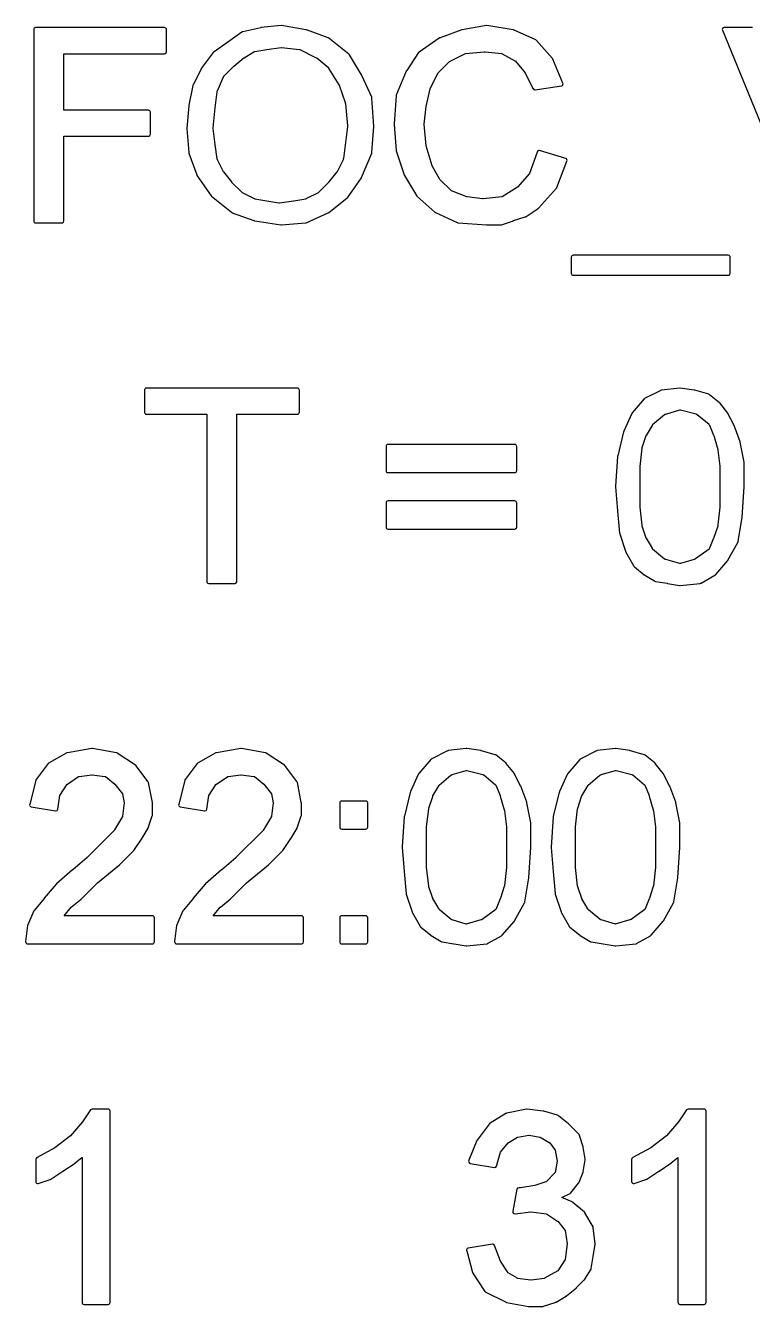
# Model space of a CAD drawing. Extents: x -200 to 200, y -150 to 150.
# Drawn here: x -146.26 to -135.15, y -131.6 to -112.04 of the extents above; entities that cross this region are included whole.
import ezdxf

# ---------------------------------------------------------------- set-up
doc = ezdxf.new("R2010")
doc.units = 0
doc.header["$MEASUREMENT"] = 0
doc.layers.get('0').update_dxf_attribs({"linetype": 'CONTINUOUS'})

msp = doc.modelspace()

# ---------------------------------------------------------------- linework, layer by layer
for points in [[(-144.104011, -112.098997, 0.414214), (-144.133994, -112.069006), (-144.133994, -112.069006), (-146.102989, -112.069006), (-146.102989, -112.069006, 0.414214), (-146.133003, -112.098997), (-146.133003, -112.098997), (-146.133003, -115.015997), (-146.133003, -115.015997, 0.463493), (-146.102989, -115.051), (-146.102989, -115.051), (-145.70301, -115.051), (-145.70301, -115.051), (-145.694999, -115.050001), (-145.694999, -115.050001, 0.337303), (-145.673011, -115.021002), (-145.673011, -115.021002), (-145.673011, -113.728002), (-145.673011, -113.728002), (-144.379996, -113.728002), (-144.379996, -113.728002), (-144.372001, -113.727003), (-144.372001, -113.727003, 0.337458), (-144.349998, -113.697996), (-144.349998, -113.697996), (-144.349998, -113.360006), (-144.349998, -113.360006, 0.414214), (-144.379996, -113.33), (-144.379996, -113.33), (-145.673011, -113.33), (-145.673011, -113.33), (-145.673011, -112.467001), (-145.673011, -112.467001), (-144.133994, -112.467001), (-144.133994, -112.467001), (-144.125999, -112.466001), (-144.125999, -112.466001, 0.33744), (-144.104011, -112.437002), (-144.104011, -112.437002), (-144.104011, -112.098997)], [(-142.344993, -112.038), (-142.353004, -112.038), (-142.353004, -112.038), (-142.66001, -112.069006), (-142.66001, -112.069006), (-142.663001, -112.070005), (-142.663001, -112.070005), (-142.939994, -112.131002), (-142.939994, -112.131002), (-142.943, -112.132001), (-142.943, -112.132001, 0.076447), (-142.950996, -112.135999), (-142.950996, -112.135999), (-143.166007, -112.288999), (-143.166007, -112.288999), (-143.166999, -112.289999), (-143.166999, -112.289999), (-143.374992, -112.439001), (-143.374992, -112.439001), (-143.375999, -112.44), (-143.375999, -112.44, 0.139091), (-143.388999, -112.449995), (-143.388999, -112.449995), (-143.571998, -112.694006), (-143.571998, -112.694006), (-143.571998, -112.694997), (-143.571998, -112.694997, 0.060542), (-143.575996, -112.701002), (-143.575996, -112.701002), (-143.696998, -112.942999), (-143.696998, -112.942999), (-143.696998, -112.943998), (-143.696998, -112.943998, 0.091604), (-143.700996, -112.954), (-143.700996, -112.954), (-143.761985, -113.255003), (-143.761985, -113.255003), (-143.761985, -113.256002), (-143.761985, -113.256002, 0.076502), (-143.763999, -113.264997), (-143.763999, -113.264997), (-143.795005, -113.603002), (-143.795005, -113.603002, 0.04985), (-143.795005, -113.608999), (-143.795005, -113.608999), (-143.763999, -113.975004), (-143.763999, -113.975004, 0.085999), (-143.761985, -113.984998), (-143.761985, -113.984998), (-143.64199, -114.316999), (-143.64199, -114.316999), (-143.640998, -114.317999), (-143.640998, -114.317999, 0.116644), (-143.636008, -114.330999), (-143.636008, -114.330999), (-143.421989, -114.636999), (-143.421989, -114.636999), (-143.420997, -114.637998), (-143.420997, -114.637998, 0.070964), (-143.415, -114.643995), (-143.415, -114.643995), (-143.110007, -114.887998), (-143.110007, -114.887998), (-143.107993, -114.889005), (-143.107993, -114.889005, 0.098976), (-143.097999, -114.895002), (-143.097999, -114.895002), (-142.767997, -115.014997), (-142.767997, -115.014997), (-142.765998, -115.015997), (-142.765998, -115.015997, 0.096966), (-142.754996, -115.020002), (-142.754996, -115.020002), (-142.355002, -115.082006), (-142.355002, -115.082006), (-142.346992, -115.082006), (-142.346992, -115.082006), (-141.977988, -115.051), (-141.977988, -115.051), (-141.974998, -115.050001), (-141.974998, -115.050001, 0.053571), (-141.969001, -115.048002), (-141.969001, -115.048002), (-141.634009, -114.896002), (-141.634009, -114.896002), (-141.630988, -114.895002), (-141.630988, -114.895002, 0.06733), (-141.624, -114.890997), (-141.624, -114.890997), (-141.347007, -114.676), (-141.347007, -114.676, 0.082718), (-141.340003, -114.669004), (-141.340003, -114.669004), (-141.126014, -114.362997), (-141.126014, -114.362997), (-141.124991, -114.362005), (-141.124991, -114.362005, 0.054956), (-141.122001, -114.355993), (-141.122001, -114.355993), (-140.967994, -113.986997), (-140.967994, -113.986997), (-140.967994, -113.985998), (-140.967994, -113.985998, 0.077056), (-140.965995, -113.977003), (-140.965995, -113.977003), (-140.935996, -113.577001), (-140.935996, -113.577001, 0.033279), (-140.935996, -113.573003), (-140.935996, -113.573003), (-140.965995, -113.144003), (-140.965995, -113.144003), (-140.967002, -113.142995), (-140.967002, -113.142995, 0.087632), (-140.969001, -113.133001), (-140.969001, -113.133001), (-141.120994, -112.797994), (-141.120994, -112.797994), (-141.120994, -112.797002), (-141.120994, -112.797002, 0.055771), (-141.124, -112.790998), (-141.124, -112.790998), (-141.308997, -112.483999), (-141.308997, -112.483999, 0.08956), (-141.316001, -112.475996), (-141.316001, -112.475996), (-141.623008, -112.230001), (-141.623008, -112.230001, 0.087111), (-141.632011, -112.224996), (-141.632011, -112.224996), (-141.965003, -112.104002), (-141.965003, -112.104002), (-141.967002, -112.103002), (-141.967002, -112.103002, 0.078484), (-141.976005, -112.099996), (-141.976005, -112.099996), (-142.344993, -112.038)], [(-139.207007, -112.038), (-139.217002, -112.038), (-139.217002, -112.038), (-139.586005, -112.099996), (-139.586005, -112.099996), (-139.588004, -112.100996), (-139.588004, -112.100996, 0.026506), (-139.590995, -112.102003), (-139.590995, -112.102003), (-139.924003, -112.222997), (-139.924003, -112.222997), (-139.928992, -112.223997), (-139.928992, -112.223997, 0.074289), (-139.937003, -112.228002), (-139.937003, -112.228002), (-140.242988, -112.441999), (-140.242988, -112.441999), (-140.243995, -112.442999), (-140.243995, -112.442999, 0.094425), (-140.25199, -112.451002), (-140.25199, -112.451002), (-140.433997, -112.722997), (-140.433997, -112.722997), (-140.433997, -112.723997), (-140.433997, -112.723997, 0.089636), (-140.440009, -112.732999), (-140.440009, -112.732999), (-140.594001, -113.100996), (-140.594001, -113.100996), (-140.594001, -113.101995), (-140.594001, -113.101995, 0.084928), (-140.596, -113.112005), (-140.596, -113.112005), (-140.625999, -113.538999), (-140.625999, -113.538999), (-140.625999, -113.539999), (-140.625999, -113.539999, 0.058035), (-140.625999, -113.546995), (-140.625999, -113.546995), (-140.596, -113.944997), (-140.596, -113.944997), (-140.595008, -113.945997), (-140.595008, -113.945997, 0.060713), (-140.594001, -113.953001), (-140.594001, -113.953001), (-140.474006, -114.315), (-140.474006, -114.315), (-140.472999, -114.316), (-140.472999, -114.316, 0.114677), (-140.469001, -114.329), (-140.469001, -114.329), (-140.284995, -114.635), (-140.284995, -114.635), (-140.284003, -114.635999), (-140.284003, -114.635999, 0.077714), (-140.277991, -114.643003), (-140.277991, -114.643003), (-140.006003, -114.885), (-140.006003, -114.885), (-140.003989, -114.885999), (-140.003989, -114.885999, 0.115996), (-139.993003, -114.894003), (-139.993003, -114.894003), (-139.661994, -115.044996), (-139.661994, -115.044996), (-139.659995, -115.046003), (-139.659995, -115.046003, 0.133432), (-139.644996, -115.051), (-139.644996, -115.051), (-139.213996, -115.082006), (-139.213996, -115.082006), (-138.997001, -115.082006), (-138.997001, -115.082006, 0.085954), (-138.987006, -115.08), (-138.987006, -115.08), (-138.802009, -115.018003), (-138.802009, -115.018003), (-138.799994, -115.016996), (-138.799994, -115.016996), (-138.624991, -114.959005), (-138.624991, -114.959005), (-138.61901, -114.958006), (-138.61901, -114.958006, 0.074289), (-138.610999, -114.954), (-138.610999, -114.954), (-138.426001, -114.830999), (-138.426001, -114.830999), (-138.424994, -114.83), (-138.424994, -114.83, 0.047424), (-138.420997, -114.826002), (-138.420997, -114.826002), (-138.146994, -114.520994), (-138.146994, -114.520994), (-138.144996, -114.520002), (-138.144996, -114.520002, 0.109071), (-138.137992, -114.509), (-138.137992, -114.509), (-137.985007, -114.108999), (-137.985007, -114.108999, 0.435877), (-138.004004, -114.068998), (-138.004004, -114.068998), (-138.402991, -113.945997), (-138.402991, -113.945997, 0.444835), (-138.441993, -113.969), (-138.441993, -113.969), (-138.441993, -113.969999), (-138.441993, -113.969999), (-138.560004, -114.294996), (-138.560004, -114.294996), (-138.560004, -114.295995), (-138.560004, -114.295995), (-138.739997, -114.506002), (-138.739997, -114.506002), (-138.741004, -114.506994), (-138.741004, -114.506994), (-138.97399, -114.652998), (-138.97399, -114.652998), (-138.978995, -114.653997), (-138.978995, -114.653997), (-139.267005, -114.681997), (-139.267005, -114.681997), (-139.277991, -114.681997), (-139.277991, -114.681997), (-139.507987, -114.653997), (-139.507987, -114.653997), (-139.513999, -114.652998), (-139.513999, -114.652998), (-139.750007, -114.564001), (-139.750007, -114.564001), (-139.926002, -114.387998), (-139.926002, -114.387998), (-139.926002, -114.386999), (-139.926002, -114.386999), (-140.045005, -114.178999), (-140.045005, -114.178999), (-140.045005, -114.177999), (-140.045005, -114.177999), (-140.136008, -113.875997), (-140.136008, -113.875997), (-140.136008, -113.875005), (-140.136008, -113.875005), (-140.166999, -113.544004), (-140.166999, -113.544004), (-140.166007, -113.542997), (-140.166007, -113.542997), (-140.136008, -113.271001), (-140.136008, -113.271001), (-140.075995, -113.002004), (-140.075995, -113.002004), (-140.075004, -113.000997), (-140.075004, -113.000997), (-139.954993, -112.760999), (-139.954993, -112.760999), (-139.954001, -112.76), (-139.954001, -112.76), (-139.780005, -112.585004), (-139.780005, -112.585004), (-139.543998, -112.467001), (-139.543998, -112.467001), (-139.538001, -112.466001), (-139.538001, -112.466001), (-139.249991, -112.437002), (-139.249991, -112.437002), (-139.237006, -112.437002), (-139.237006, -112.437002), (-138.978003, -112.466001), (-138.978003, -112.466001), (-138.97399, -112.467001), (-138.97399, -112.467001), (-138.773002, -112.581998), (-138.773002, -112.581998), (-138.771003, -112.582998), (-138.771003, -112.582998), (-138.624, -112.759), (-138.624, -112.759), (-138.622992, -112.76), (-138.622992, -112.76), (-138.504996, -112.996), (-138.504996, -112.996), (-138.504004, -112.996999), (-138.504004, -112.996999, 0.357502), (-138.474006, -113.021001), (-138.474006, -113.021001), (-138.469001, -113.021001), (-138.469001, -113.021001), (-138.069007, -112.958997), (-138.069007, -112.958997), (-138.064994, -112.957998), (-138.064994, -112.957998, 0.444988), (-138.045997, -112.916998), (-138.045997, -112.916998), (-138.200004, -112.549001), (-138.200004, -112.549001), (-138.200995, -112.548002), (-138.200995, -112.548002, 0.080123), (-138.206, -112.539999), (-138.206, -112.539999), (-138.451987, -112.262998), (-138.451987, -112.262998, 0.104234), (-138.462012, -112.255994), (-138.462012, -112.255994), (-138.793006, -112.106001), (-138.793006, -112.106001), (-138.795005, -112.104993), (-138.795005, -112.104993, 0.108353), (-138.806998, -112.099996), (-138.806998, -112.099996), (-139.207007, -112.038)], [(-135.151999, -112.069006), (-135.582007, -112.069006), (-135.582007, -112.069006, 0.528698), (-135.609992, -112.109998), (-135.609992, -112.109998), (-134.413001, -115.027998)], [(-142.346992, -112.375997), (-142.353995, -112.375997), (-142.353995, -112.375997), (-142.569007, -112.406995), (-142.569007, -112.406995), (-142.569999, -112.406995), (-142.569999, -112.406995), (-142.754996, -112.438001), (-142.754996, -112.438001, 0.126735), (-142.768989, -112.443998), (-142.768989, -112.443998), (-142.769996, -112.444997), (-142.769996, -112.444997), (-142.918006, -112.534002), (-142.918006, -112.534002, 0.04183), (-142.922004, -112.537), (-142.922004, -112.537), (-143.075996, -112.660001), (-143.075996, -112.660001, 0.023761), (-143.077994, -112.662), (-143.077994, -112.662), (-143.232001, -112.816), (-143.232001, -112.816, 0.092035), (-143.237998, -112.825002), (-143.237998, -112.825002), (-143.239005, -112.825002), (-143.239005, -112.825002), (-143.331, -113.039999), (-143.331, -113.039999, 0.068235), (-143.332999, -113.048002), (-143.332999, -113.048002), (-143.36399, -113.293996), (-143.36399, -113.293996), (-143.36399, -113.294996), (-143.36399, -113.294996), (-143.395011, -113.599004), (-143.395011, -113.599004), (-143.395011, -113.600004), (-143.395011, -113.600004, 0.082636), (-143.395011, -113.609998), (-143.395011, -113.609998), (-143.36399, -113.854994), (-143.36399, -113.854994), (-143.36399, -113.856001), (-143.36399, -113.856001), (-143.332999, -114.072004), (-143.332999, -114.072004, 0.105125), (-143.329002, -114.083997), (-143.329002, -114.083997), (-143.327994, -114.084997), (-143.327994, -114.084997), (-143.237998, -114.265005), (-143.237998, -114.265005, 0.060467), (-143.234, -114.271002), (-143.234, -114.271002), (-143.110999, -114.424993), (-143.110999, -114.424993, 0.023804), (-143.109, -114.427), (-143.109, -114.427), (-142.955009, -114.580999), (-142.955009, -114.580999, 0.073046), (-142.948005, -114.586004), (-142.948005, -114.586004), (-142.946998, -114.587003), (-142.946998, -114.587003), (-142.763007, -114.678999), (-142.763007, -114.678999, 0.044957), (-142.758002, -114.680998), (-142.758002, -114.680998), (-142.754996, -114.681997), (-142.754996, -114.681997), (-142.569999, -114.712995), (-142.569999, -114.712995), (-142.386008, -114.743002), (-142.386008, -114.743002), (-142.377006, -114.743002), (-142.377006, -114.743002), (-142.161002, -114.712995), (-142.161002, -114.712995), (-142.159995, -114.712995), (-142.159995, -114.712995), (-141.976005, -114.681997), (-141.976005, -114.681997, 0.126735), (-141.962012, -114.676), (-141.962012, -114.676), (-141.959998, -114.675001), (-141.959998, -114.675001), (-141.782996, -114.587003), (-141.782996, -114.587003, 0.131981), (-141.771003, -114.577001), (-141.771003, -114.577001), (-141.620994, -114.427), (-141.620994, -114.427, 0.035505), (-141.618003, -114.424001), (-141.618003, -114.424001), (-141.616996, -114.423002), (-141.616996, -114.423002), (-141.496009, -114.271002), (-141.496009, -114.271002, 0.060577), (-141.491996, -114.265005), (-141.491996, -114.265005), (-141.490989, -114.263998), (-141.490989, -114.263998), (-141.400001, -114.080999), (-141.400001, -114.080999, 0.104261), (-141.396995, -114.068998), (-141.396995, -114.068998), (-141.396003, -114.067999), (-141.396003, -114.067999), (-141.366004, -113.825002), (-141.366004, -113.825002, 0.024949), (-141.366004, -113.821996), (-141.366004, -113.821996), (-141.365012, -113.820997), (-141.365012, -113.820997), (-141.334998, -113.579), (-141.334998, -113.579, 0.082698), (-141.334998, -113.568998), (-141.334998, -113.568998), (-141.334998, -113.567999), (-141.334998, -113.567999), (-141.366004, -113.233999), (-141.366004, -113.233999, 0.124982), (-141.370994, -113.219999), (-141.370994, -113.219999), (-141.370994, -113.219), (-141.370994, -113.219), (-141.459998, -112.951002), (-141.459998, -112.951002, 0.076482), (-141.463996, -112.942999), (-141.463996, -112.942999), (-141.463996, -112.941999), (-141.463996, -112.941999), (-141.616996, -112.697996), (-141.616996, -112.697996, 0.077953), (-141.623008, -112.691), (-141.623008, -112.691), (-141.624, -112.69), (-141.624, -112.69), (-141.808005, -112.537), (-141.808005, -112.537, 0.060379), (-141.813987, -112.533002), (-141.813987, -112.533002), (-142.060004, -112.410001), (-142.060004, -112.410001, 0.044983), (-142.065009, -112.407995), (-142.065009, -112.407995), (-142.069999, -112.406995), (-142.069999, -112.406995), (-142.346992, -112.375997)], [(-135.491004, -115.575002, 0.414214), (-135.520987, -115.544996), (-135.520987, -115.544996), (-137.888999, -115.544996), (-137.888999, -115.544996, 0.414214), (-137.918998, -115.575002), (-137.918998, -115.575002), (-137.918998, -115.820997), (-137.918998, -115.820997, 0.414214), (-137.888999, -115.851003), (-137.888999, -115.851003), (-135.520987, -115.851003), (-135.520987, -115.851003), (-135.512992, -115.850004), (-135.512992, -115.850004, 0.337459), (-135.491004, -115.820997), (-135.491004, -115.820997), (-135.491004, -115.575002)], [(-142.073997, -117.605001, 0.414214), (-142.103995, -117.574995), (-142.103995, -117.574995), (-144.411002, -117.574995), (-144.411002, -117.574995, 0.414214), (-144.441001, -117.605001), (-144.441001, -117.605001), (-144.441001, -117.942999), (-144.441001, -117.942999, 0.414214), (-144.411002, -117.972998), (-144.411002, -117.972998), (-143.487006, -117.972998), (-143.487006, -117.972998), (-143.487006, -120.522001), (-143.487006, -120.522001, 0.463417), (-143.456992, -120.557005), (-143.456992, -120.557005), (-143.056998, -120.557005), (-143.056998, -120.557005), (-143.049003, -120.555998), (-143.049003, -120.555998, 0.33744), (-143.027, -120.526999), (-143.027, -120.526999), (-143.027, -117.972998), (-143.027, -117.972998), (-142.103995, -117.972998), (-142.103995, -117.972998, 0.414214), (-142.073997, -117.942999), (-142.073997, -117.942999), (-142.073997, -117.605001)], [(-136.254996, -117.574995), (-136.262, -117.574995), (-136.262, -117.574995), (-136.538993, -117.606001), (-136.538993, -117.606001), (-136.543998, -117.607), (-136.543998, -117.607, 0.044965), (-136.549002, -117.608999), (-136.549002, -117.608999), (-136.791007, -117.730001), (-136.791007, -117.730001, 0.139381), (-136.804999, -117.738996), (-136.804999, -117.738996), (-136.989997, -117.954), (-136.989997, -117.954), (-136.989997, -117.955), (-136.989997, -117.955, 0.068288), (-136.99401, -117.962004), (-136.99401, -117.962004), (-137.114005, -118.232), (-137.114005, -118.232), (-137.114005, -118.233), (-137.114005, -118.233, 0.102004), (-137.118995, -118.244001), (-137.118995, -118.244001), (-137.209998, -118.607), (-137.209998, -118.607), (-137.209998, -118.608), (-137.209998, -118.608, 0.0848), (-137.211997, -118.617994), (-137.211997, -118.617994), (-137.243003, -119.074003), (-137.243003, -119.074003), (-137.243003, -119.075003), (-137.243003, -119.075003, 0.074455), (-137.243003, -119.083998), (-137.243003, -119.083998), (-137.213004, -119.447996), (-137.213004, -119.447996), (-137.211997, -119.448996), (-137.211997, -119.448996, 0.041568), (-137.211997, -119.453993), (-137.211997, -119.453993), (-137.181006, -119.790998), (-137.181006, -119.790998), (-137.179999, -119.791998), (-137.179999, -119.791998, 0.052041), (-137.179007, -119.797995), (-137.179007, -119.797995), (-137.090003, -120.066999), (-137.090003, -120.066999), (-137.088996, -120.067999), (-137.088996, -120.067999, 0.114612), (-137.085013, -120.080999), (-137.085013, -120.080999), (-136.962989, -120.295004), (-136.962989, -120.295004), (-136.961997, -120.296003), (-136.961997, -120.296003, 0.08956), (-136.954993, -120.304007), (-136.954993, -120.304007), (-136.803992, -120.425001), (-136.803992, -120.425001), (-136.802008, -120.426001), (-136.802008, -120.426001, 0.053754), (-136.797004, -120.429998), (-136.797004, -120.429998), (-136.65, -120.517996), (-136.65, -120.517996), (-136.648001, -120.518995), (-136.648001, -120.518995, 0.138664), (-136.632987, -120.525999), (-136.632987, -120.525999), (-136.454993, -120.555998), (-136.454993, -120.555998), (-136.448996, -120.557005), (-136.448996, -120.557005), (-136.263999, -120.587996), (-136.263999, -120.587996), (-136.255988, -120.587996), (-136.255988, -120.587996), (-135.948996, -120.557005), (-135.948996, -120.557005), (-135.943991, -120.555998), (-135.943991, -120.555998, 0.063518), (-135.937003, -120.553), (-135.937003, -120.553), (-135.726004, -120.433004), (-135.726004, -120.433004), (-135.72399, -120.431997), (-135.72399, -120.431997, 0.11298), (-135.712989, -120.424002), (-135.712989, -120.424002), (-135.528998, -120.208998), (-135.528998, -120.208998), (-135.528998, -120.208006), (-135.528998, -120.208006, 0.04182), (-135.526007, -120.204), (-135.526007, -120.204), (-135.373999, -119.930998), (-135.373999, -119.930998), (-135.372992, -119.929998), (-135.372992, -119.929998, 0.115233), (-135.368003, -119.916998), (-135.368003, -119.916998), (-135.306006, -119.548002), (-135.306006, -119.548002), (-135.306006, -119.547003), (-135.306006, -119.547003, 0.016643), (-135.306006, -119.544996), (-135.306006, -119.544996), (-135.276007, -119.083006), (-135.276007, -119.083006, 0.016708), (-135.276007, -119.080999), (-135.276007, -119.080999), (-135.276007, -118.712004), (-135.276007, -118.712004, 0.05117), (-135.276999, -118.705999), (-135.276999, -118.705999), (-135.336997, -118.401998), (-135.336997, -118.401998), (-135.336997, -118.400999), (-135.336997, -118.400999, 0.060528), (-135.339011, -118.394003), (-135.339011, -118.394003), (-135.431006, -118.148001), (-135.431006, -118.148001, 0.018586), (-135.431998, -118.146002), (-135.431998, -118.146002), (-135.525, -117.960997), (-135.525, -117.960997, 0.060467), (-135.528998, -117.955), (-135.528998, -117.955), (-135.651999, -117.801), (-135.651999, -117.801, 0.047486), (-135.655997, -117.797003), (-135.655997, -117.797003), (-135.804999, -117.677), (-135.804999, -117.677), (-135.805991, -117.676), (-135.805991, -117.676, 0.135718), (-135.819999, -117.668005), (-135.819999, -117.668005), (-136.032004, -117.608), (-136.032004, -117.608), (-136.034995, -117.607), (-136.034995, -117.607, 0.042165), (-136.04, -117.606001), (-136.04, -117.606001), (-136.254996, -117.574995)], [(-136.252005, -117.913999, 0.11892), (-136.265998, -117.913999), (-136.265998, -117.913999), (-136.267005, -117.913999), (-136.267005, -117.913999), (-136.482001, -117.976004), (-136.482001, -117.976004, 0.135663), (-136.495993, -117.983999), (-136.495993, -117.983999), (-136.497001, -117.985006), (-136.497001, -117.985006), (-136.678, -118.136), (-136.678, -118.136, 0.08952), (-136.685004, -118.143995), (-136.685004, -118.143995), (-136.776999, -118.297003), (-136.776999, -118.297003, 0.055668), (-136.77999, -118.302999), (-136.77999, -118.302999), (-136.77999, -118.303999), (-136.77999, -118.303999), (-136.840995, -118.486998), (-136.840995, -118.486998, 0.06098), (-136.842994, -118.493994), (-136.842994, -118.493994), (-136.873999, -118.771002), (-136.873999, -118.771002, 0.024941), (-136.873999, -118.774), (-136.873999, -118.774), (-136.873999, -119.076002), (-136.873999, -119.076002, 0.041432), (-136.873999, -119.080999), (-136.873999, -119.080999), (-136.873999, -119.388998), (-136.873999, -119.388998, 0.016708), (-136.873999, -119.391005), (-136.873999, -119.391005), (-136.873999, -119.391996), (-136.873999, -119.391996), (-136.842994, -119.668997), (-136.842994, -119.668997, 0.076524), (-136.840995, -119.677999), (-136.840995, -119.677999), (-136.840003, -119.678999), (-136.840003, -119.678999), (-136.778998, -119.860998), (-136.778998, -119.860998, 0.037824), (-136.776999, -119.865004), (-136.776999, -119.865004), (-136.776999, -119.865995), (-136.776999, -119.865995), (-136.685004, -120.018995), (-136.685004, -120.018995, 0.08956), (-136.678, -120.026998), (-136.678, -120.026998), (-136.493003, -120.181005), (-136.493003, -120.181005, 0.08709), (-136.484, -120.186003), (-136.484, -120.186003), (-136.482001, -120.187002), (-136.482001, -120.187002), (-136.267005, -120.249006), (-136.267005, -120.249006, 0.16236), (-136.247992, -120.247999), (-136.247992, -120.247999), (-136.243995, -120.247), (-136.243995, -120.247), (-136.035987, -120.187002), (-136.035987, -120.187002, 0.135673), (-136.021994, -120.178999), (-136.021994, -120.178999), (-136.021003, -120.177999), (-136.021003, -120.177999), (-135.810996, -120.027998), (-135.810996, -120.027998, 0.142749), (-135.801001, -120.015005), (-135.801001, -120.015005), (-135.80001, -120.015005), (-135.80001, -120.015005), (-135.739005, -119.861998), (-135.739005, -119.861998, 0.068743), (-135.737006, -119.854002), (-135.737006, -119.854002), (-135.735999, -119.852995), (-135.735999, -119.852995), (-135.676993, -119.676001), (-135.676993, -119.676001, 0.085953), (-135.674994, -119.666006), (-135.674994, -119.666006), (-135.674994, -119.664999), (-135.674994, -119.664999), (-135.674002, -119.664), (-135.674002, -119.664), (-135.644995, -119.391996), (-135.644995, -119.391996, 0.024941), (-135.644995, -119.388998), (-135.644995, -119.388998), (-135.644995, -118.774), (-135.644995, -118.774, 0.041494), (-135.644995, -118.768995), (-135.644995, -118.768995), (-135.644995, -118.767996), (-135.644995, -118.767996), (-135.674994, -118.524), (-135.674994, -118.524, 0.068235), (-135.676993, -118.515997), (-135.676993, -118.515997), (-135.676993, -118.514997), (-135.676993, -118.514997), (-135.737998, -118.303999), (-135.737998, -118.303999, 0.063532), (-135.740989, -118.297003), (-135.740989, -118.297003), (-135.740989, -118.295996), (-135.740989, -118.295996), (-135.80001, -118.148001), (-135.80001, -118.148001, 0.169815), (-135.812995, -118.133001), (-135.812995, -118.133001), (-135.814002, -118.132002), (-135.814002, -118.132002), (-135.99401, -117.982), (-135.99401, -117.982, 0.113823), (-136.006003, -117.976004), (-136.006003, -117.976004), (-136.010001, -117.974996), (-136.010001, -117.974996), (-136.252005, -117.913999)], [(-138.752005, -118.465994, 0.414214), (-138.781989, -118.436003), (-138.781989, -118.436003), (-140.719001, -118.436003), (-140.719001, -118.436003, 0.414214), (-140.749, -118.465994), (-140.749, -118.465994), (-140.749, -118.835005), (-140.749, -118.835005, 0.414214), (-140.719001, -118.864996), (-140.719001, -118.864996), (-138.781989, -118.864996), (-138.781989, -118.864996, 0.414214), (-138.752005, -118.835005), (-138.752005, -118.835005), (-138.752005, -118.465994)], [(-138.752005, -119.328001, 0.414214), (-138.781989, -119.297995), (-138.781989, -119.297995), (-140.719001, -119.297995), (-140.719001, -119.297995, 0.414214), (-140.749, -119.328001), (-140.749, -119.328001), (-140.749, -119.696997), (-140.749, -119.696997, 0.414214), (-140.719001, -119.727003), (-140.719001, -119.727003), (-138.781989, -119.727003), (-138.781989, -119.727003, 0.463465), (-138.752005, -119.691999), (-138.752005, -119.691999), (-138.752005, -119.328001)], [(-145.235999, -123.080999), (-145.245994, -123.080999), (-145.245994, -123.080999), (-145.614997, -123.143004), (-145.614997, -123.143004), (-145.618003, -123.144003), (-145.618003, -123.144003, 0.063546), (-145.624992, -123.147001), (-145.624992, -123.147001), (-145.896995, -123.296995), (-145.896995, -123.296995), (-145.898002, -123.297995), (-145.898002, -123.297995, 0.139117), (-145.910987, -123.308005), (-145.910987, -123.308005), (-146.094993, -123.553), (-146.094993, -123.553), (-146.094993, -123.553999), (-146.094993, -123.553999, 0.113942), (-146.101005, -123.566), (-146.101005, -123.566), (-146.191993, -123.928999), (-146.191993, -123.928999), (-146.191993, -123.929999), (-146.191993, -123.929999, 0.486115), (-146.169013, -123.971998), (-146.169013, -123.971998), (-145.799995, -124.032995), (-145.799995, -124.032995), (-145.795005, -124.032995), (-145.795005, -124.032995, 0.375928), (-145.765006, -124.007002), (-145.765006, -124.007002), (-145.734992, -123.798994), (-145.734992, -123.798994), (-145.734, -123.797995), (-145.734, -123.797995), (-145.61901, -123.625006), (-145.61901, -123.625006), (-145.618003, -123.623999), (-145.618003, -123.623999), (-145.446006, -123.509001), (-145.446006, -123.509001), (-145.439002, -123.508001), (-145.439002, -123.508001), (-145.243995, -123.481001), (-145.243995, -123.481001), (-145.237998, -123.481001), (-145.237998, -123.481001), (-145.043998, -123.508001), (-145.043998, -123.508001), (-145.036994, -123.509001), (-145.036994, -123.509001), (-144.894004, -123.623999), (-144.894004, -123.623999), (-144.893012, -123.625006), (-144.893012, -123.625006), (-144.777991, -123.769003), (-144.777991, -123.769003), (-144.777, -123.769995), (-144.777, -123.769995), (-144.749, -123.908995), (-144.749, -123.908995), (-144.748008, -123.910002), (-144.748008, -123.910002), (-144.777991, -124.114996), (-144.777991, -124.114996), (-144.777991, -124.115996), (-144.777991, -124.115996), (-144.896003, -124.323004), (-144.896003, -124.323004), (-144.896003, -124.324003), (-144.896003, -124.324003), (-145.013999, -124.442), (-145.013999, -124.442, 0.023761), (-145.015998, -124.443999), (-145.015998, -124.443999), (-145.138999, -124.567), (-145.138999, -124.567), (-145.318, -124.744993), (-145.318, -124.744993), (-145.319007, -124.746), (-145.319007, -124.746, 0.040933), (-145.32299, -124.748999), (-145.32299, -124.748999), (-145.536002, -124.931998), (-145.536002, -124.931998), (-145.538001, -124.934004), (-145.538001, -124.934004), (-145.781989, -125.147001), (-145.781989, -125.147001), (-145.782996, -125.148001), (-145.782996, -125.148001, 0.046423), (-145.786994, -125.152006), (-145.786994, -125.152006), (-145.971992, -125.367003), (-145.971992, -125.367003), (-145.971992, -125.368002), (-145.971992, -125.368002), (-146.120994, -125.547003), (-146.120994, -125.547003), (-146.122001, -125.548002), (-146.122001, -125.548002, 0.124654), (-146.130988, -125.560004), (-146.130988, -125.560004), (-146.222999, -125.773993), (-146.222999, -125.773993), (-146.222999, -125.774992), (-146.222999, -125.774992, 0.068226), (-146.224998, -125.782995), (-146.224998, -125.782995), (-146.256004, -126.027006), (-146.256004, -126.027006), (-146.256004, -126.027998), (-146.256004, -126.027998, 0.463441), (-146.226005, -126.063002), (-146.226005, -126.063002), (-144.318, -126.063002), (-144.318, -126.063002, 0.414214), (-144.288001, -126.032995), (-144.288001, -126.032995), (-144.288001, -125.663992), (-144.288001, -125.663992, 0.414214), (-144.318, -125.634001), (-144.318, -125.634001), (-145.668998, -125.634001), (-145.668998, -125.634001), (-145.558997, -125.502005), (-145.558997, -125.502005), (-145.558006, -125.501005), (-145.558006, -125.501005), (-145.407005, -125.379996), (-145.407005, -125.379996), (-145.159003, -125.131994), (-145.159003, -125.131994), (-144.821998, -124.857001), (-144.821998, -124.857001), (-144.819999, -124.854994), (-144.819999, -124.854994), (-144.608009, -124.641997), (-144.608009, -124.641997), (-144.605994, -124.641005), (-144.605994, -124.641005, 0.064594), (-144.601005, -124.634993), (-144.601005, -124.634993), (-144.477988, -124.450995), (-144.477988, -124.450995), (-144.477988, -124.449995), (-144.477988, -124.449995), (-144.476997, -124.449003), (-144.476997, -124.449003), (-144.385001, -124.294996), (-144.385001, -124.294996), (-144.385001, -124.293997), (-144.385001, -124.293997, 0.037764), (-144.383002, -124.289999), (-144.383002, -124.289999), (-144.320991, -124.105002), (-144.320991, -124.105002), (-144.319999, -124.104002), (-144.319999, -124.104002, 0.075472), (-144.318992, -124.094999), (-144.318992, -124.094999), (-144.318992, -123.911001), (-144.318992, -123.911001, 0.051142), (-144.319999, -123.905005), (-144.319999, -123.905005), (-144.381004, -123.599997), (-144.381004, -123.599997), (-144.381004, -123.598997), (-144.381004, -123.598997, 0.128434), (-144.387, -123.584997), (-144.387, -123.584997), (-144.568992, -123.342001), (-144.568992, -123.342001), (-144.568992, -123.341002), (-144.568992, -123.341002, 0.105944), (-144.577995, -123.331999), (-144.577995, -123.331999), (-144.854987, -123.148001), (-144.854987, -123.148001, 0.108508), (-144.866996, -123.143004), (-144.866996, -123.143004), (-145.235999, -123.080999)], [(-142.959998, -123.080999), (-142.969993, -123.080999), (-142.969993, -123.080999), (-143.338996, -123.143004), (-143.338996, -123.143004), (-143.342002, -123.144003), (-143.342002, -123.144003, 0.063656), (-143.349006, -123.147001), (-143.349006, -123.147001), (-143.620994, -123.296995), (-143.620994, -123.296995), (-143.622001, -123.297995), (-143.622001, -123.297995, 0.139195), (-143.635001, -123.308005), (-143.635001, -123.308005), (-143.819007, -123.553), (-143.819007, -123.553), (-143.819007, -123.553999), (-143.819007, -123.553999, 0.113829), (-143.824989, -123.566), (-143.824989, -123.566), (-143.915992, -123.928999), (-143.915992, -123.928999), (-143.915992, -123.929999), (-143.915992, -123.929999, 0.486268), (-143.892997, -123.971998), (-143.892997, -123.971998), (-143.524009, -124.032995), (-143.524009, -124.032995), (-143.519004, -124.032995), (-143.519004, -124.032995, 0.375928), (-143.489005, -124.007002), (-143.489005, -124.007002), (-143.458991, -123.798994), (-143.458991, -123.798994), (-143.457999, -123.797995), (-143.457999, -123.797995), (-143.343009, -123.625006), (-143.343009, -123.625006), (-143.342002, -123.623999), (-143.342002, -123.623999), (-143.168998, -123.509001), (-143.168998, -123.509001), (-143.161994, -123.508001), (-143.161994, -123.508001), (-142.967994, -123.481001), (-142.967994, -123.481001), (-142.961997, -123.481001), (-142.961997, -123.481001), (-142.767997, -123.508001), (-142.767997, -123.508001), (-142.761008, -123.509001), (-142.761008, -123.509001), (-142.618003, -123.623999), (-142.618003, -123.623999), (-142.616996, -123.625006), (-142.616996, -123.625006), (-142.50199, -123.769003), (-142.50199, -123.769003), (-142.500999, -123.769995), (-142.500999, -123.769995), (-142.472999, -123.908995), (-142.472999, -123.908995), (-142.471992, -123.910002), (-142.471992, -123.910002), (-142.50199, -124.114996), (-142.50199, -124.114996), (-142.50199, -124.115996), (-142.50199, -124.115996), (-142.620002, -124.323004), (-142.620002, -124.323004), (-142.620002, -124.324003), (-142.620002, -124.324003), (-143.041999, -124.746), (-143.041999, -124.746, 0.041121), (-143.046012, -124.748999), (-143.046012, -124.748999), (-143.260001, -124.931998), (-143.260001, -124.931998), (-143.262, -124.934004), (-143.262, -124.934004), (-143.506004, -125.147001), (-143.506004, -125.147001), (-143.507011, -125.148001), (-143.507011, -125.148001, 0.046327), (-143.510993, -125.152006), (-143.510993, -125.152006), (-143.694999, -125.367003), (-143.694999, -125.367003), (-143.694999, -125.368002), (-143.694999, -125.368002), (-143.844001, -125.547003), (-143.844001, -125.547003), (-143.845008, -125.548002), (-143.845008, -125.548002, 0.124654), (-143.853995, -125.560004), (-143.853995, -125.560004), (-143.946998, -125.773993), (-143.946998, -125.773993), (-143.946998, -125.774992), (-143.946998, -125.774992, 0.068259), (-143.948997, -125.782995), (-143.948997, -125.782995), (-143.978995, -126.027006), (-143.978995, -126.027006), (-143.978995, -126.027998), (-143.978995, -126.027998, 0.463441), (-143.948997, -126.063002), (-143.948997, -126.063002), (-142.041999, -126.063002), (-142.041999, -126.063002), (-142.033988, -126.062002), (-142.033988, -126.062002, 0.337322), (-142.012, -126.032995), (-142.012, -126.032995), (-142.012, -125.663992), (-142.012, -125.663992, 0.414214), (-142.041999, -125.634001), (-142.041999, -125.634001), (-143.392997, -125.634001), (-143.392997, -125.634001), (-143.281989, -125.501005), (-143.281989, -125.501005), (-143.280006, -125.499991), (-143.280006, -125.499991), (-143.131004, -125.379996), (-143.131004, -125.379996, 0.023761), (-143.129005, -125.377997), (-143.129005, -125.377997), (-142.882011, -125.131994), (-142.882011, -125.131994), (-142.879996, -125.130995), (-142.879996, -125.130995), (-142.545997, -124.857001), (-142.545997, -124.857001, 0.023804), (-142.543998, -124.854994), (-142.543998, -124.854994), (-142.332007, -124.641997), (-142.332007, -124.641997), (-142.330009, -124.641005), (-142.330009, -124.641005, 0.06471), (-142.325004, -124.634993), (-142.325004, -124.634993), (-142.20301, -124.453001), (-142.20301, -124.453001), (-142.202003, -124.452002), (-142.202003, -124.452002, 0.018259), (-142.201011, -124.449995), (-142.201011, -124.449995), (-142.107993, -124.296004), (-142.107993, -124.296004), (-142.109, -124.294996), (-142.109, -124.294996, 0.057462), (-142.105994, -124.289), (-142.105994, -124.289), (-142.047004, -124.109999), (-142.047004, -124.109999), (-142.046012, -124.108999), (-142.046012, -124.108999, 0.120233), (-142.042991, -124.094999), (-142.042991, -124.094999), (-142.042991, -123.911001), (-142.042991, -123.911001, 0.051116), (-142.043998, -123.905005), (-142.043998, -123.905005), (-142.103995, -123.599997), (-142.103995, -123.599997), (-142.103995, -123.598997), (-142.103995, -123.598997, 0.128513), (-142.110007, -123.584997), (-142.110007, -123.584997), (-142.295005, -123.338995), (-142.295005, -123.338995, 0.082761), (-142.302009, -123.331999), (-142.302009, -123.331999), (-142.579002, -123.148001), (-142.579002, -123.148001, 0.108404), (-142.590995, -123.143004), (-142.590995, -123.143004), (-142.959998, -123.080999)], [(-139.515998, -123.080999), (-139.523002, -123.080999), (-139.523002, -123.080999), (-139.799994, -123.111998), (-139.799994, -123.111998), (-139.804999, -123.112997), (-139.804999, -123.112997, 0.04488), (-139.809989, -123.115004), (-139.809989, -123.115004), (-140.052009, -123.235998), (-140.052009, -123.235998, 0.1394), (-140.066001, -123.245001), (-140.066001, -123.245001), (-140.249991, -123.460005), (-140.249991, -123.460005), (-140.249991, -123.461004), (-140.249991, -123.461004, 0.068198), (-140.254004, -123.467993), (-140.254004, -123.467993), (-140.374, -123.737997), (-140.374, -123.737997), (-140.374, -123.738997), (-140.374, -123.738997, 0.102015), (-140.378989, -123.749998), (-140.378989, -123.749998), (-140.469993, -124.110998), (-140.469993, -124.110998), (-140.469993, -124.112005), (-140.469993, -124.112005, 0.103322), (-140.472999, -124.123999), (-140.472999, -124.123999), (-140.502997, -124.581999), (-140.502997, -124.581999), (-140.502997, -124.582998), (-140.502997, -124.582998, 0.058099), (-140.502997, -124.590002), (-140.502997, -124.590002), (-140.474006, -124.952002), (-140.474006, -124.952002), (-140.472999, -124.953001), (-140.472999, -124.953001, 0.058099), (-140.472999, -124.959997), (-140.472999, -124.959997), (-140.441993, -125.296995), (-140.441993, -125.296995), (-140.441001, -125.297995), (-140.441001, -125.297995, 0.052104), (-140.440009, -125.303999), (-140.440009, -125.303999), (-140.351005, -125.572996), (-140.351005, -125.572996), (-140.349998, -125.573996), (-140.349998, -125.573996, 0.114733), (-140.346, -125.587004), (-140.346, -125.587004), (-140.22399, -125.800993), (-140.22399, -125.800993), (-140.222999, -125.801993), (-140.222999, -125.801993, 0.089589), (-140.215995, -125.809996), (-140.215995, -125.809996), (-140.069999, -125.927), (-140.069999, -125.927), (-140.068, -125.928), (-140.068, -125.928, 0.099179), (-140.058997, -125.936003), (-140.058997, -125.936003), (-139.907004, -126.027998), (-139.907004, -126.027998), (-139.905005, -126.028998), (-139.905005, -126.028998, 0.097058), (-139.893989, -126.032995), (-139.893989, -126.032995), (-139.715003, -126.062002), (-139.715003, -126.062002), (-139.708991, -126.063002), (-139.708991, -126.063002), (-139.525001, -126.094), (-139.525001, -126.094), (-139.51699, -126.094), (-139.51699, -126.094), (-139.209006, -126.063002), (-139.209006, -126.063002), (-139.204001, -126.062002), (-139.204001, -126.062002, 0.063548), (-139.197013, -126.058996), (-139.197013, -126.058996), (-138.984992, -125.938002), (-138.984992, -125.938002), (-138.982993, -125.937002), (-138.982993, -125.937002, 0.094479), (-138.97399, -125.929999), (-138.97399, -125.929999), (-138.788993, -125.715002), (-138.788993, -125.715002), (-138.788993, -125.714003), (-138.788993, -125.714003, 0.041832), (-138.786002, -125.709997), (-138.786002, -125.709997), (-138.633994, -125.43701), (-138.633994, -125.43701), (-138.633002, -125.435995), (-138.633002, -125.435995, 0.115212), (-138.628013, -125.423002), (-138.628013, -125.423002), (-138.567008, -125.053999), (-138.567008, -125.053999, 0.024753), (-138.567008, -125.051008), (-138.567008, -125.051008), (-138.536002, -124.590002), (-138.536002, -124.590002, 0.016708), (-138.536002, -124.587996), (-138.536002, -124.587996), (-138.536002, -124.219), (-138.536002, -124.219, 0.051142), (-138.537009, -124.213003), (-138.537009, -124.213003), (-138.597999, -123.907995), (-138.597999, -123.907995), (-138.597999, -123.907004), (-138.597999, -123.907004, 0.060587), (-138.600013, -123.9), (-138.600013, -123.9), (-138.692008, -123.653998), (-138.692008, -123.653998, 0.018584), (-138.693, -123.651999), (-138.693, -123.651999), (-138.78501, -123.467001), (-138.78501, -123.467001, 0.06041), (-138.788993, -123.461004), (-138.788993, -123.461004), (-138.911994, -123.306997), (-138.911994, -123.306997, 0.047576), (-138.916007, -123.303), (-138.916007, -123.303), (-139.066993, -123.181997), (-139.066993, -123.181997), (-139.068, -123.180998), (-139.068, -123.180998, 0.123911), (-139.081, -123.173994), (-139.081, -123.173994), (-139.291999, -123.113997), (-139.291999, -123.113997), (-139.29499, -123.112997), (-139.29499, -123.112997, 0.04229), (-139.30001, -123.111998), (-139.30001, -123.111998), (-139.515998, -123.080999)], [(-137.23899, -123.080999), (-137.245993, -123.080999), (-137.245993, -123.080999), (-137.523002, -123.111998), (-137.523002, -123.111998), (-137.528006, -123.112997), (-137.528006, -123.112997, 0.044872), (-137.532996, -123.115004), (-137.532996, -123.115004), (-137.775, -123.235998), (-137.775, -123.235998, 0.1394), (-137.788993, -123.245001), (-137.788993, -123.245001), (-137.97399, -123.460005), (-137.97399, -123.460005), (-137.97399, -123.461004), (-137.97399, -123.461004, 0.068168), (-137.978003, -123.467993), (-137.978003, -123.467993), (-138.097999, -123.737997), (-138.097999, -123.737997), (-138.097999, -123.738997), (-138.097999, -123.738997, 0.102015), (-138.102988, -123.749998), (-138.102988, -123.749998), (-138.193992, -124.112997), (-138.193992, -124.112997), (-138.193992, -124.113997), (-138.193992, -124.113997, 0.084862), (-138.196006, -124.123999), (-138.196006, -124.123999), (-138.226996, -124.586004), (-138.226996, -124.586004, 0.041568), (-138.226996, -124.591002), (-138.226996, -124.591002), (-138.196006, -124.959997), (-138.196006, -124.959997), (-138.165992, -125.294996), (-138.165992, -125.294996, 0.086013), (-138.163993, -125.304999), (-138.163993, -125.304999), (-138.073996, -125.573996), (-138.073996, -125.573996), (-138.073005, -125.575003), (-138.073005, -125.575003, 0.106302), (-138.069007, -125.587004), (-138.069007, -125.587004), (-137.946998, -125.800993), (-137.946998, -125.800993), (-137.94599, -125.801993), (-137.94599, -125.801993, 0.089489), (-137.939002, -125.809996), (-137.939002, -125.809996), (-137.793006, -125.927), (-137.793006, -125.927), (-137.790992, -125.928), (-137.790992, -125.928, 0.099179), (-137.781989, -125.936003), (-137.781989, -125.936003), (-137.631003, -126.027998), (-137.631003, -126.027998), (-137.629004, -126.028998), (-137.629004, -126.028998, 0.096933), (-137.618003, -126.032995), (-137.618003, -126.032995), (-137.43299, -126.063002), (-137.43299, -126.063002), (-137.247992, -126.094), (-137.247992, -126.094), (-137.239997, -126.094), (-137.239997, -126.094), (-136.933005, -126.063002), (-136.933005, -126.063002), (-136.928, -126.062002), (-136.928, -126.062002, 0.063658), (-136.920996, -126.058996), (-136.920996, -126.058996), (-136.709006, -125.938002), (-136.709006, -125.938002), (-136.706992, -125.937002), (-136.706992, -125.937002, 0.094479), (-136.697989, -125.929999), (-136.697989, -125.929999), (-136.512992, -125.715002), (-136.512992, -125.715002), (-136.512992, -125.714003), (-136.512992, -125.714003, 0.041832), (-136.510001, -125.709997), (-136.510001, -125.709997), (-136.357993, -125.43701), (-136.357993, -125.43701), (-136.357001, -125.435995), (-136.357001, -125.435995, 0.115229), (-136.351996, -125.423002), (-136.351996, -125.423002), (-136.290992, -125.053999), (-136.290992, -125.053999), (-136.290992, -125.053), (-136.290992, -125.053, 0.016507), (-136.290992, -125.051008), (-136.290992, -125.051008), (-136.260001, -124.590002), (-136.260001, -124.590002, 0.016708), (-136.260001, -124.587996), (-136.260001, -124.587996), (-136.260001, -124.219), (-136.260001, -124.219, 0.051142), (-136.261008, -124.213003), (-136.261008, -124.213003), (-136.32099, -123.907995), (-136.32099, -123.907995), (-136.32099, -123.907004), (-136.32099, -123.907004, 0.060587), (-136.323005, -123.9), (-136.323005, -123.9), (-136.416007, -123.653998), (-136.416007, -123.653998, 0.018584), (-136.416999, -123.651999), (-136.416999, -123.651999), (-136.508994, -123.467001), (-136.508994, -123.467001, 0.060467), (-136.512992, -123.461004), (-136.512992, -123.461004), (-136.636008, -123.306997), (-136.636008, -123.306997, 0.047396), (-136.639991, -123.303), (-136.639991, -123.303), (-136.791007, -123.181997), (-136.791007, -123.181997), (-136.791999, -123.180998), (-136.791999, -123.180998, 0.123911), (-136.804999, -123.173994), (-136.804999, -123.173994), (-137.015998, -123.113997), (-137.015998, -123.113997), (-137.018988, -123.112997), (-137.018988, -123.112997, 0.042165), (-137.023993, -123.111998), (-137.023993, -123.111998), (-137.23899, -123.080999)], [(-139.513007, -123.420996, 0.11892), (-139.526999, -123.420996), (-139.526999, -123.420996), (-139.528007, -123.420996), (-139.528007, -123.420996), (-139.743003, -123.481993), (-139.743003, -123.481993, 0.135644), (-139.756995, -123.489996), (-139.756995, -123.489996), (-139.758002, -123.490996), (-139.758002, -123.490996), (-139.939002, -123.641997), (-139.939002, -123.641997, 0.089525), (-139.946006, -123.65), (-139.946006, -123.65), (-140.038001, -123.804007), (-140.038001, -123.804007, 0.089815), (-140.042014, -123.814001), (-140.042014, -123.814001), (-140.042014, -123.815001), (-140.042014, -123.815001), (-140.101005, -123.994002), (-140.101005, -123.994002, 0.052039), (-140.101996, -123.999998), (-140.101996, -123.999998), (-140.103003, -123.999998), (-140.103003, -123.999998), (-140.134009, -124.277006), (-140.134009, -124.277006, 0.024865), (-140.134009, -124.279997), (-140.134009, -124.279997), (-140.134009, -124.895003), (-140.134009, -124.895003, 0.024928), (-140.134009, -124.898001), (-140.134009, -124.898001), (-140.103003, -125.175001), (-140.103003, -125.175001, 0.094962), (-140.099997, -125.185995), (-140.099997, -125.185995), (-140.099006, -125.186995), (-140.099006, -125.186995), (-140.04, -125.366003), (-140.04, -125.366003, 0.045695), (-140.038001, -125.370993), (-140.038001, -125.370993), (-140.038001, -125.371992), (-140.038001, -125.371992), (-139.946006, -125.525), (-139.946006, -125.525, 0.077671), (-139.939994, -125.532004), (-139.939994, -125.532004), (-139.939002, -125.533003), (-139.939002, -125.533003), (-139.754004, -125.687002), (-139.754004, -125.687002, 0.087028), (-139.745002, -125.691992), (-139.745002, -125.691992), (-139.743003, -125.692992), (-139.743003, -125.692992), (-139.528007, -125.754996), (-139.528007, -125.754996, 0.162377), (-139.508994, -125.753996), (-139.508994, -125.753996), (-139.504996, -125.752997), (-139.504996, -125.752997), (-139.295997, -125.692992), (-139.295997, -125.692992, 0.135618), (-139.282004, -125.685004), (-139.282004, -125.685004), (-139.280997, -125.683996), (-139.280997, -125.683996), (-139.071998, -125.533995), (-139.071998, -125.533995, 0.142807), (-139.062003, -125.521002), (-139.062003, -125.521002), (-139.061011, -125.521002), (-139.061011, -125.521002), (-138.999991, -125.368002), (-138.999991, -125.368002, 0.068788), (-138.998008, -125.359999), (-138.998008, -125.359999), (-138.997001, -125.358999), (-138.997001, -125.358999), (-138.937995, -125.182005), (-138.937995, -125.182005, 0.086013), (-138.935996, -125.172003), (-138.935996, -125.172003), (-138.905005, -124.898001), (-138.905005, -124.898001, 0.074517), (-138.905005, -124.888998), (-138.905005, -124.888998), (-138.905005, -124.279997), (-138.905005, -124.279997, 0.041432), (-138.905005, -124.275), (-138.905005, -124.275), (-138.905005, -124.274), (-138.905005, -124.274), (-138.935996, -124.030005), (-138.935996, -124.030005, 0.068235), (-138.937995, -124.022001), (-138.937995, -124.022001), (-138.937995, -124.021002), (-138.937995, -124.021002), (-138.999, -123.811003), (-138.999, -123.811003, 0.063568), (-139.00199, -123.804007), (-139.00199, -123.804007), (-139.00199, -123.803), (-139.00199, -123.803), (-139.061011, -123.653998), (-139.061011, -123.653998, 0.169819), (-139.073996, -123.639006), (-139.073996, -123.639006), (-139.075004, -123.637999), (-139.075004, -123.637999), (-139.254996, -123.488005), (-139.254996, -123.488005, 0.113979), (-139.267005, -123.481993), (-139.267005, -123.481993), (-139.271003, -123.481001), (-139.271003, -123.481001), (-139.513007, -123.420996)], [(-137.235999, -123.420996, 0.119046), (-137.250007, -123.420996), (-137.250007, -123.420996), (-137.250998, -123.420996), (-137.250998, -123.420996), (-137.467002, -123.481993), (-137.467002, -123.481993, 0.135734), (-137.481009, -123.489996), (-137.481009, -123.489996), (-137.482001, -123.490996), (-137.482001, -123.490996), (-137.661994, -123.641997), (-137.661994, -123.641997, 0.078008), (-137.668006, -123.649), (-137.668006, -123.649), (-137.668998, -123.649), (-137.668998, -123.649), (-137.762, -123.803), (-137.762, -123.803, 0.096942), (-137.765998, -123.814001), (-137.765998, -123.814001), (-137.765998, -123.815001), (-137.765998, -123.815001), (-137.825003, -123.994002), (-137.825003, -123.994002, 0.052039), (-137.825995, -123.999998), (-137.825995, -123.999998), (-137.826987, -123.999998), (-137.826987, -123.999998), (-137.858008, -124.277006), (-137.858008, -124.277006, 0.024865), (-137.858008, -124.279997), (-137.858008, -124.279997), (-137.858008, -124.895003), (-137.858008, -124.895003, 0.024928), (-137.858008, -124.898001), (-137.858008, -124.898001), (-137.826987, -125.175001), (-137.826987, -125.175001, 0.094952), (-137.823996, -125.185995), (-137.823996, -125.185995), (-137.823005, -125.186995), (-137.823005, -125.186995), (-137.764014, -125.366003), (-137.764014, -125.366003, 0.057452), (-137.760993, -125.371992), (-137.760993, -125.371992), (-137.762, -125.373007), (-137.762, -125.373007), (-137.668998, -125.525999), (-137.668998, -125.525999, 0.117324), (-137.659003, -125.535994), (-137.659003, -125.535994), (-137.657004, -125.536993), (-137.657004, -125.536993), (-137.477988, -125.687002), (-137.477988, -125.687002, 0.086927), (-137.469001, -125.691992), (-137.469001, -125.691992), (-137.467002, -125.692992), (-137.467002, -125.692992), (-137.250998, -125.754996), (-137.250998, -125.754996, 0.162256), (-137.232001, -125.753996), (-137.232001, -125.753996), (-137.228003, -125.752997), (-137.228003, -125.752997), (-137.020011, -125.692992), (-137.020011, -125.692992, 0.135743), (-137.006003, -125.685004), (-137.006003, -125.685004), (-137.004996, -125.683996), (-137.004996, -125.683996), (-136.795996, -125.533995), (-136.795996, -125.533995, 0.142807), (-136.786002, -125.521002), (-136.786002, -125.521002), (-136.784995, -125.521002), (-136.784995, -125.521002), (-136.722998, -125.368002), (-136.722998, -125.368002, 0.077115), (-136.721, -125.358999), (-136.721, -125.358999), (-136.720008, -125.358), (-136.720008, -125.358), (-136.662009, -125.181006), (-136.662009, -125.181006, 0.05212), (-136.660987, -125.175001), (-136.660987, -125.175001), (-136.659995, -125.175001), (-136.659995, -125.175001), (-136.629004, -124.898001), (-136.629004, -124.898001, 0.024941), (-136.629004, -124.895003), (-136.629004, -124.895003), (-136.629004, -124.587996), (-136.629004, -124.587996, 0.041432), (-136.629004, -124.582998), (-136.629004, -124.582998), (-136.629004, -124.279997), (-136.629004, -124.279997, 0.041432), (-136.629004, -124.275), (-136.629004, -124.275), (-136.629004, -124.274), (-136.629004, -124.274), (-136.659995, -124.030005), (-136.659995, -124.030005, 0.068249), (-136.662009, -124.022001), (-136.662009, -124.022001), (-136.662009, -124.021002), (-136.662009, -124.021002), (-136.721991, -123.811003), (-136.721991, -123.811003, 0.063603), (-136.724997, -123.804007), (-136.724997, -123.804007), (-136.724997, -123.803), (-136.724997, -123.803), (-136.784995, -123.653998), (-136.784995, -123.653998, 0.169867), (-136.797995, -123.639006), (-136.797995, -123.639006), (-136.798987, -123.637999), (-136.798987, -123.637999), (-136.978003, -123.488005), (-136.978003, -123.488005, 0.113879), (-136.989997, -123.481993), (-136.989997, -123.481993), (-136.99401, -123.481001), (-136.99401, -123.481001), (-137.235999, -123.420996)], [(-141.028007, -123.911001, 0.414214), (-141.058005, -123.880995), (-141.058005, -123.880995), (-141.426993, -123.880995), (-141.426993, -123.880995, 0.414214), (-141.457007, -123.911001), (-141.457007, -123.911001), (-141.457007, -124.275), (-141.457007, -124.275, 0.463417), (-141.426993, -124.310003), (-141.426993, -124.310003), (-141.058005, -124.310003), (-141.058005, -124.310003, 0.414214), (-141.028007, -124.279997), (-141.028007, -124.279997), (-141.028007, -123.911001)], [(-141.028007, -125.663992, 0.414214), (-141.058005, -125.634001), (-141.058005, -125.634001), (-141.426993, -125.634001), (-141.426993, -125.634001, 0.414214), (-141.457007, -125.663992), (-141.457007, -125.663992), (-141.457007, -126.032995), (-141.457007, -126.032995, 0.414214), (-141.426993, -126.063002), (-141.426993, -126.063002), (-141.058005, -126.063002), (-141.058005, -126.063002, 0.414214), (-141.028007, -126.032995), (-141.028007, -126.032995), (-141.028007, -125.663992)], [(-144.964988, -128.617011, 0.414214), (-144.995002, -128.586996), (-144.995002, -128.586996), (-145.240989, -128.586996), (-145.240989, -128.586996, 0.248283), (-145.265998, -128.599997), (-145.265998, -128.599997), (-145.385993, -128.77999), (-145.385993, -128.77999), (-145.385993, -128.781012), (-145.385993, -128.781012), (-145.387, -128.782004), (-145.387, -128.782004), (-145.568992, -128.994009), (-145.568992, -128.994009), (-145.569999, -128.995001), (-145.569999, -128.995001), (-145.809989, -129.176001), (-145.809989, -129.176001), (-146.081992, -129.327002), (-146.081992, -129.327002), (-146.082999, -129.327994), (-146.082999, -129.327994, 0.308355), (-146.101997, -129.355994), (-146.101997, -129.355994), (-146.101997, -129.694006), (-146.101997, -129.694006, 0.518599), (-146.062003, -129.722006), (-146.062003, -129.722006), (-145.882987, -129.662009), (-145.882987, -129.662009), (-145.877998, -129.660986), (-145.877998, -129.660986, 0.07411), (-145.870002, -129.657004), (-145.870002, -129.657004), (-145.685996, -129.534003), (-145.685996, -129.534003), (-145.500999, -129.411002), (-145.500999, -129.411002), (-145.499, -129.409003), (-145.499, -129.409003), (-145.394996, -129.325995), (-145.394996, -129.325995), (-145.394004, -129.325995), (-145.394004, -129.325995), (-145.394004, -131.54), (-145.394004, -131.54, 0.414214), (-145.364005, -131.569998), (-145.364005, -131.569998), (-144.995002, -131.569998), (-144.995002, -131.569998, 0.414214), (-144.964988, -131.54), (-144.964988, -131.54), (-144.964988, -128.617011)], [(-138.593009, -128.586996), (-138.596991, -128.586996), (-138.596991, -128.586996, 0.051241), (-138.603003, -128.588004), (-138.603003, -128.588004), (-138.905997, -128.648993), (-138.905997, -128.648993), (-138.910987, -128.65), (-138.910987, -128.65, 0.091686), (-138.920997, -128.653998), (-138.920997, -128.653998), (-139.161002, -128.803992), (-139.161002, -128.803992), (-139.162009, -128.804999), (-139.162009, -128.804999, 0.139013), (-139.174994, -128.814993), (-139.174994, -128.814993), (-139.357993, -129.058997), (-139.357993, -129.058997), (-139.357993, -129.060004), (-139.357993, -129.060004, 0.079303), (-139.363013, -129.067999), (-139.363013, -129.067999), (-139.484, -129.369009), (-139.484, -129.369009), (-139.484, -129.370001), (-139.484, -129.370001, 0.532571), (-139.462989, -129.416007), (-139.462989, -129.416007), (-139.094001, -129.477988), (-139.094001, -129.477988), (-139.088996, -129.477988), (-139.088996, -129.477988, 0.337421), (-139.060004, -129.456), (-139.060004, -129.456), (-138.999991, -129.245993), (-138.999991, -129.245993), (-138.999, -129.245001), (-138.999, -129.245001), (-138.886008, -129.103003), (-138.886008, -129.103003), (-138.883994, -129.102011), (-138.883994, -129.102011), (-138.739997, -129.015006), (-138.739997, -129.015006), (-138.734, -129.013998), (-138.734, -129.013998), (-138.567008, -128.987006), (-138.567008, -128.987006), (-138.565009, -128.987006), (-138.565009, -128.987006), (-138.399009, -129.013998), (-138.399009, -129.013998), (-138.392997, -129.015006), (-138.392997, -129.015006), (-138.248999, -129.102011), (-138.248999, -129.102011), (-138.247992, -129.103003), (-138.247992, -129.103003), (-138.165992, -129.212012), (-138.165992, -129.212012), (-138.165, -129.213004), (-138.165, -129.213004), (-138.135993, -129.383002), (-138.135993, -129.383002), (-138.135993, -129.383994), (-138.135993, -129.383994), (-138.163993, -129.556006), (-138.163993, -129.556006), (-138.163993, -129.556998), (-138.163993, -129.556998), (-138.304999, -129.699011), (-138.304999, -129.699011), (-138.306998, -129.700003), (-138.306998, -129.700003), (-138.476996, -129.756003), (-138.476996, -129.756003), (-138.478003, -129.756003), (-138.478003, -129.756003), (-138.693, -129.786993), (-138.693, -129.786993), (-138.720008, -129.786993), (-138.720008, -129.786993, 0.366739), (-138.750007, -129.812003), (-138.750007, -129.812003), (-138.812003, -130.148001), (-138.812003, -130.148001), (-138.812003, -130.149008), (-138.812003, -130.149008, 0.4731), (-138.781989, -130.184988), (-138.781989, -130.184988), (-138.778006, -130.184988), (-138.778006, -130.184988), (-138.539008, -130.155997), (-138.539008, -130.155997), (-138.530997, -130.155997), (-138.530997, -130.155997), (-138.301001, -130.183997), (-138.301001, -130.183997), (-138.299003, -130.184988), (-138.299003, -130.184988), (-138.127997, -130.299002), (-138.127997, -130.299002), (-138.125998, -130.299994), (-138.125998, -130.299994), (-138.012, -130.441992), (-138.012, -130.441992), (-138.010993, -130.442999), (-138.010993, -130.442999), (-137.982001, -130.646002), (-137.982001, -130.646002), (-137.982001, -130.647009), (-137.982001, -130.647009), (-138.010993, -130.881995), (-138.010993, -130.881995), (-138.010993, -130.882987), (-138.010993, -130.882987), (-138.125998, -131.054999), (-138.125998, -131.054999), (-138.127005, -131.055991), (-138.127005, -131.055991), (-138.327994, -131.170996), (-138.327994, -131.170996), (-138.331, -131.172003), (-138.331, -131.172003), (-138.532004, -131.200995), (-138.532004, -131.200995), (-138.538001, -131.200995), (-138.538001, -131.200995), (-138.739997, -131.172003), (-138.739997, -131.172003), (-138.743003, -131.170996), (-138.743003, -131.170996), (-138.883002, -131.087012), (-138.883002, -131.087012), (-138.883994, -131.086005), (-138.883994, -131.086005), (-139.000998, -130.909995), (-139.000998, -130.909995), (-139.000998, -130.909003), (-139.000998, -130.909003), (-139.090003, -130.671988), (-139.090003, -130.671988), (-139.090003, -130.670996), (-139.090003, -130.670996, 0.348586), (-139.120002, -130.648001), (-139.120002, -130.648001), (-139.125007, -130.648001), (-139.125007, -130.648001), (-139.493995, -130.710013), (-139.493995, -130.710013, 0.311589), (-139.519004, -130.734), (-139.519004, -130.734), (-139.519004, -130.734992), (-139.519004, -130.734992, 0.125042), (-139.517997, -130.750006), (-139.517997, -130.750006), (-139.51699, -130.750998), (-139.51699, -130.750998), (-139.428, -131.080008), (-139.428, -131.080008), (-139.427009, -131.081), (-139.427009, -131.081, 0.125058), (-139.422004, -131.095007), (-139.422004, -131.095007), (-139.237998, -131.371008), (-139.237998, -131.371008), (-139.237006, -131.372), (-139.237006, -131.372, 0.131964), (-139.225013, -131.38201), (-139.225013, -131.38201), (-138.926001, -131.532004), (-138.926001, -131.532004), (-138.924003, -131.532996), (-138.924003, -131.532996, 0.126938), (-138.909995, -131.539008), (-138.909995, -131.539008), (-138.57099, -131.599997), (-138.57099, -131.599997), (-138.350989, -131.599997), (-138.350989, -131.599997), (-138.350989, -131.59899), (-138.350989, -131.59899), (-138.341987, -131.597998), (-138.341987, -131.597998), (-138.163001, -131.539008), (-138.163001, -131.539008), (-138.157996, -131.538001), (-138.157996, -131.538001, 0.063578), (-138.151008, -131.534995), (-138.151008, -131.534995), (-137.997992, -131.442999), (-137.997992, -131.442999), (-137.997001, -131.441992), (-137.997001, -131.441992, 0.030265), (-137.99401, -131.439993), (-137.99401, -131.439993), (-137.840003, -131.316), (-137.840003, -131.316, 0.023761), (-137.838004, -131.314002), (-137.838004, -131.314002), (-137.720008, -131.19599), (-137.720008, -131.19599), (-137.718009, -131.194998), (-137.718009, -131.194998, 0.099229), (-137.709998, -131.185996), (-137.709998, -131.185996), (-137.617011, -131.032996), (-137.617011, -131.032996, 0.09689), (-137.612998, -131.022009), (-137.612998, -131.022009), (-137.582999, -130.836997), (-137.582999, -130.836997), (-137.551993, -130.651999), (-137.551993, -130.651999), (-137.551993, -130.650992), (-137.551993, -130.650992, 0.066306), (-137.551993, -130.642996), (-137.551993, -130.642996), (-137.582999, -130.397009), (-137.582999, -130.397009, 0.098133), (-137.586997, -130.385993), (-137.586997, -130.385993), (-137.709998, -130.170996), (-137.709998, -130.170996, 0.08939), (-137.716987, -130.163001), (-137.716987, -130.163001), (-137.896994, -130.012), (-137.896994, -130.012), (-137.898002, -130.010993), (-137.898002, -130.010993, 0.101197), (-137.907996, -130.004004), (-137.907996, -130.004004), (-138.062995, -129.93801), (-138.062995, -129.93801), (-138.062995, -129.936987), (-138.062995, -129.936987), (-137.937995, -129.875006), (-137.937995, -129.875006), (-137.935996, -129.873999), (-137.935996, -129.873999, 0.08952), (-137.928, -129.866995), (-137.928, -129.866995), (-137.806998, -129.715994), (-137.806998, -129.715994), (-137.805991, -129.715002), (-137.805991, -129.715002, 0.097362), (-137.799994, -129.704993), (-137.799994, -129.704993), (-137.737998, -129.551001), (-137.737998, -129.551001), (-137.737006, -129.549994), (-137.737006, -129.549994, 0.041742), (-137.735999, -129.545004), (-137.735999, -129.545004), (-137.706, -129.360999), (-137.706, -129.360999, 0.082721), (-137.706, -129.351004), (-137.706, -129.351004), (-137.735999, -129.166998), (-137.735999, -129.166998), (-137.737006, -129.166007), (-137.737006, -129.166007, 0.043211), (-137.737998, -129.161002), (-137.737998, -129.161002), (-137.799994, -128.976004), (-137.799994, -128.976004, 0.111091), (-137.806998, -128.965002), (-137.806998, -128.965002), (-137.961005, -128.812003), (-137.961005, -128.812003, 0.023761), (-137.963004, -128.810004), (-137.963004, -128.810004), (-138.114005, -128.689001), (-138.114005, -128.689001), (-138.114997, -128.687994), (-138.114997, -128.687994, 0.12388), (-138.127997, -128.681006), (-138.127997, -128.681006), (-138.340003, -128.620001), (-138.340003, -128.620001), (-138.341987, -128.618994), (-138.341987, -128.618994, 0.042273), (-138.347007, -128.618002), (-138.347007, -128.618002), (-138.593009, -128.586996)], [(-135.859992, -128.617011, 0.414214), (-135.890006, -128.586996), (-135.890006, -128.586996), (-136.135993, -128.586996), (-136.135993, -128.586996, 0.248283), (-136.161002, -128.599997), (-136.161002, -128.599997), (-136.282004, -128.782004), (-136.282004, -128.782004), (-136.463996, -128.994009), (-136.463996, -128.994009), (-136.465003, -128.995001), (-136.465003, -128.995001), (-136.704993, -129.176001), (-136.704993, -129.176001), (-136.976996, -129.327002), (-136.976996, -129.327002), (-136.978003, -129.327994), (-136.978003, -129.327994, 0.308355), (-136.997001, -129.355994), (-136.997001, -129.355994), (-136.997001, -129.691), (-136.997001, -129.691, 0.550709), (-136.957007, -129.722006), (-136.957007, -129.722006), (-136.777991, -129.662009), (-136.777991, -129.662009), (-136.773001, -129.660986), (-136.773001, -129.660986, 0.07411), (-136.765006, -129.657004), (-136.765006, -129.657004), (-136.581, -129.534003), (-136.581, -129.534003), (-136.579001, -129.532996), (-136.579001, -129.532996), (-136.396003, -129.411002), (-136.396003, -129.411002), (-136.393988, -129.409003), (-136.393988, -129.409003), (-136.29, -129.325995), (-136.29, -129.325995), (-136.289008, -129.325995), (-136.289008, -129.325995), (-136.289008, -131.534995), (-136.289008, -131.534995, 0.463517), (-136.259009, -131.569998), (-136.259009, -131.569998), (-135.890006, -131.569998), (-135.890006, -131.569998, 0.414214), (-135.859992, -131.54), (-135.859992, -131.54), (-135.859992, -128.617011)]]:
    msp.add_lwpolyline(points, format="xyb")

doc.saveas('drawing.dxf')
